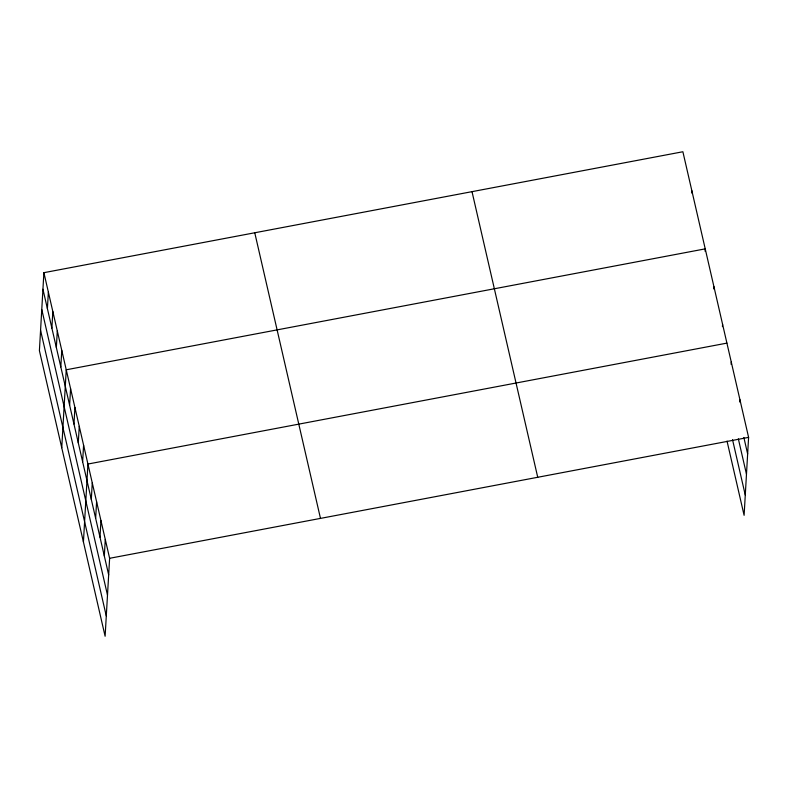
<?xml version="1.0" encoding="UTF-8"?>
<svg xmlns="http://www.w3.org/2000/svg" width="788" height="788" viewBox="0 0 788 788"><rect width="100%" height="100%" fill="white"/><g stroke="black" fill="none" stroke-linecap="round" stroke-linejoin="round"><path stroke-width="1.18" d="M43.892 272.678L39.4 350.63L105.119 636.251L109.621 558.298L43.892 272.678L682.881 151.749L748.6 437.37L744.108 515.322L727.029 441.093M47.408 308.66L48.364 292.102M51.88 328.084L52.835 311.526M56.352 347.508L57.297 330.95M60.814 366.932L61.769 350.374M61.75 447.742L66.241 369.789L705.221 248.86L705.083 251.224M69.62 405.199L70.575 388.642M73.964 424.052L74.919 407.494M78.298 442.905L79.253 426.347M82.632 461.758L83.587 445.2M83.43 541.996L87.931 464.043L726.91 343.115M91.309 499.454L92.265 482.896M95.653 518.307L96.599 501.749M99.987 537.16L100.943 520.602M104.321 556.013L105.277 539.455M691.677 192.962L691.815 190.597M713.761 288.93L713.898 286.566M722.438 326.626L722.576 324.262M731.116 364.332L731.254 361.968M739.784 402.038L739.922 399.664M109.621 558.298L748.6 437.37M743.852 437.439L747.645 453.927M738.346 438.837L746.472 474.189M732.535 439.684L745.271 495.061M472.012 191.661L537.731 477.282M254.76 232.775L320.48 518.396M42.936 289.235L108.665 574.856M41.774 309.497L107.493 595.117M40.572 330.369L106.291 615.989"/></g></svg>
